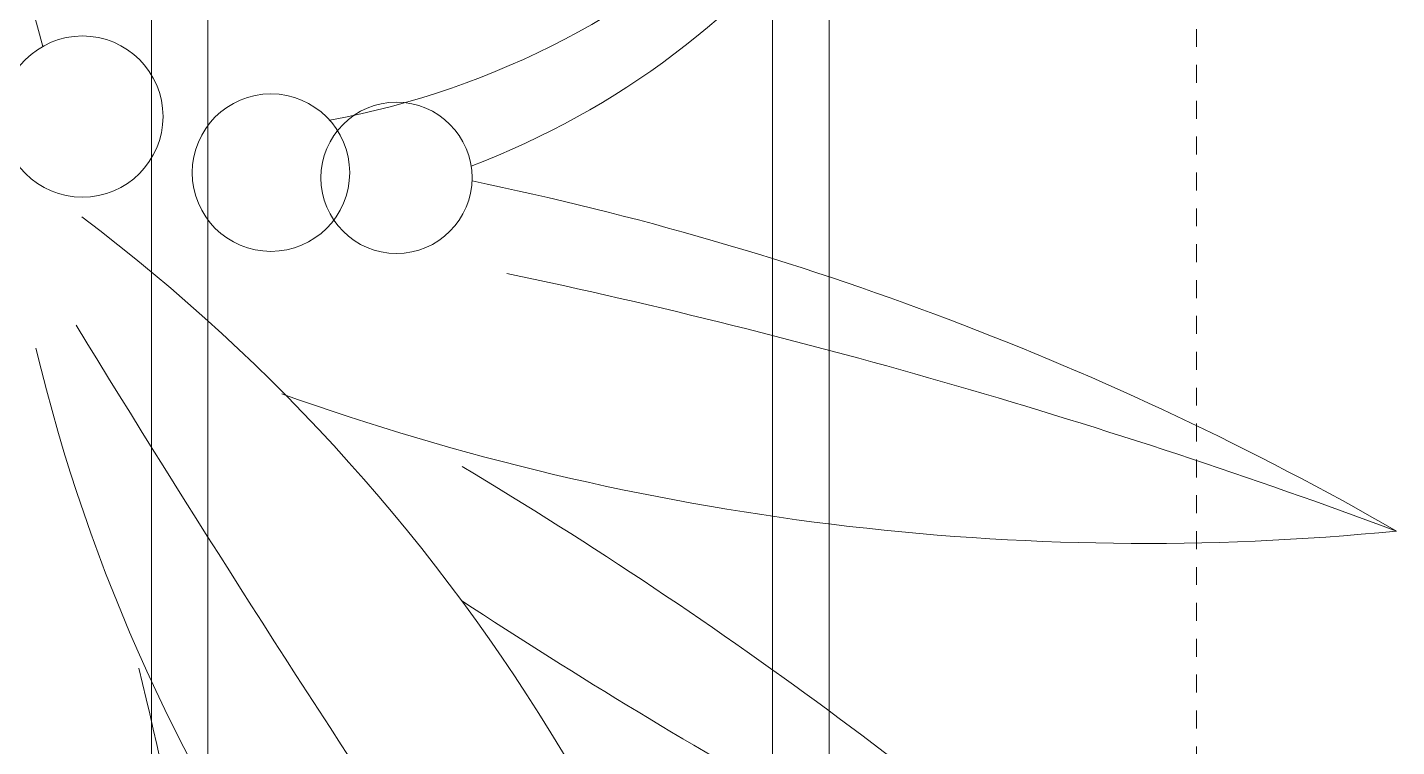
# Model space of a CAD drawing. Header units: millimetres. Extents: x 46079 to 131409, y 40831 to 60403.
# Drawn here: x 119861.4 to 120103.9, y 55010.6 to 55137.9 of the extents above; entities that cross this region are included whole.
import ezdxf

# ---------------------------------------------------------------- set-up
doc = ezdxf.new("R2010")
doc.units = ezdxf.units.MM
doc.linetypes.add('Alignement de la ligne', pattern=[6.35, 3.175, -3.175])
for name, color, linetype, lineweight in [('A-WALL', 113, 'Continuous', 18), ('G-IMPT', 8, 'Continuous', 18), ('G-IMPT-3', 9, 'Alignement de la ligne', 18), ('L-PLNT', 71, 'Continuous', 18), ('M-EQPM-2', 9, 'Alignement de la ligne', 18)]:
    doc.layers.add(name, color=color, linetype=linetype, lineweight=lineweight)

# ---------------------------------------------------------------- blocks, each defined once
blk = doc.blocks.new('TKTC_NAP THAM BE NUOC NGAM_260130 - TKTC_XREF_260130_NAP THAM BE NUOC NGAM_dwg-4013458-TKCS_BỂ NƯỚC NGẦM - MẶT BẰNG NẮP BỂ')
at = {"layer": 'G-IMPT-3', "flags": 128}
for points in [[(-149709.03, 153614.67), (-142334.03, 153614.67), (-142334.03, 149189.67), (-148499.03, 149189.67)], [(-149709.03, 153614.67), (-142334.03, 153614.67), (-142334.03, 149189.67)]]:
    blk.add_lwpolyline(points, dxfattribs=at)
blk = doc.blocks.new('TKTC_NAP THAM BE NUOC NGAM_260130 - NẮP THĂM BỂ NƯỚC NGẦM-2336355-TKCS_BỂ NƯỚC NGẦM - MẶT BẰNG NẮP BỂ')
blk.add_blockref('TKTC_NAP THAM BE NUOC NGAM_260130 - TKTC_XREF_260130_NAP THAM BE NUOC NGAM_dwg-4013458-TKCS_BỂ NƯỚC NGẦM - MẶT BẰNG NẮP BỂ', (150009.03, -139814.67))
blk = doc.blocks.new('CAY DUA VAN PHAT - CAY DUA VAN PHAT_dwg-2253781-TKCS_BỂ NƯỚC NGẦM - MẶT BẰNG NẮP BỂ')
at = {"layer": 'G-IMPT'}
for centre, radius in [((-146.76, 465.48), 28.54), ((-126.9, 398.7), 27.88), ((-125.07, 354.24), 26.78)]:
    blk.add_circle(centre, radius, dxfattribs=at)
for centre, radius, start, end in [((-60.58, 919.83), 454.05, 199.0692, 255.8486), ((-109.01, -621.37), 1134.17, 63.40929, 82.21971), ((-208.71, -123.73), 622.53, 32.2613, 76.62972), ((421.34, 867.87), 667.4, 217.05305, 261.06763), ((-3546.81, -5190.94), 6639.96, 54.408023, 58.453572), ((521.93, 2402.9), 2013.85, 256.40514, 266.49049), ((-904.34, 89.18), 908.72, 354.36811, 19.65628), ((-437.85, 432.23), 297.42, 282.004, 349.47), ((1370.35, 1164.74), 1623.62, 210.89916, 222.23434), ((-1680.14, -787.22), 2038.89, 24.96732, 33.2653), ((-401.04, 430.96), 290.72, 274.943, 339.2141), ((960.91, 550.93), 1107.65, 191.63825, 209.82735), ((2080.78, 773.22), 2219.8, 191.90827, 200.38503)]:
    blk.add_arc(centre, radius, start, end, dxfattribs=at)
blk = doc.blocks.new('CAY DUA VAN PHAT - CAY DUA VAN PHAT_dwg-V50-TKCS_BỂ NƯỚC NGẦM - MẶT BẰNG NẮP BỂ')
at = {"layer": 'G-IMPT'}
for centre, radius in [((-146.76, 465.48), 28.54), ((-126.9, 398.7), 27.88), ((-125.07, 354.24), 26.78)]:
    blk.add_circle(centre, radius, dxfattribs=at)
for centre, radius, start, end in [((-60.58, 919.83), 454.05, 199.0692, 255.8486), ((-109.01, -621.37), 1134.17, 63.40929, 82.21971), ((-208.71, -123.73), 622.53, 32.2613, 76.62972), ((421.34, 867.87), 667.4, 217.05305, 261.06763), ((-3546.81, -5190.94), 6639.96, 54.408023, 58.453572), ((521.93, 2402.9), 2013.85, 256.40514, 266.49049), ((-904.34, 89.18), 908.72, 354.36811, 19.65628), ((-437.85, 432.23), 297.42, 282.004, 349.47), ((1370.35, 1164.74), 1623.62, 210.89916, 222.23434), ((-1680.14, -787.22), 2038.89, 24.96732, 33.2653), ((-401.04, 430.96), 290.72, 274.943, 339.2141), ((960.91, 550.93), 1107.65, 191.63825, 209.82735), ((2080.78, 773.22), 2219.8, 191.90827, 200.38503)]:
    blk.add_arc(centre, radius, start, end, dxfattribs=at)
blk = doc.blocks.new('CAY DUA VAN PHAT - CAY DUA VAN PHAT-V51-TKCS_BỂ NƯỚC NGẦM - MẶT BẰNG NẮP BỂ')
at = {"extrusion": (0, 0, -1), "xscale": 0.5, "yscale": 0.5, "zscale": -0.5, "rotation": 180}
for name in ['CAY DUA VAN PHAT - CAY DUA VAN PHAT_dwg-2253781-TKCS_BỂ NƯỚC NGẦM - MẶT BẰNG NẮP BỂ', 'CAY DUA VAN PHAT - CAY DUA VAN PHAT_dwg-V50-TKCS_BỂ NƯỚC NGẦM - MẶT BẰNG NẮP BỂ']:
    blk.add_blockref(name, (151.82, 370.52), dxfattribs=at)

msp = doc.modelspace()

# ---------------------------------------------------------------- linework, layer by layer
at = {"layer": 'A-WALL'}
for p, q in [((119893.35, 50657.93), (119893.35, 55286.31)), ((119993.35, 55286.31), (119993.35, 50557.93)), ((119883.35, 50667.93), (119883.35, 55276.31)), ((120003.35, 55276.31), (120003.35, 50547.93))]:
    msp.add_line(p, q, dxfattribs=at)

# ---------------------------------------------------------------- block references
at = {"layer": 'L-PLNT', "rotation": 270.0000000000003}
msp.add_blockref('CAY DUA VAN PHAT - CAY DUA VAN PHAT-V51-TKCS_BỂ NƯỚC NGẦM - MẶT BẰNG NẮP BỂ', (119733.35, 54896.94), dxfattribs=at)
at = {"layer": 'M-EQPM-2'}
msp.add_blockref('TKTC_NAP THAM BE NUOC NGAM_260130 - NẮP THĂM BỂ NƯỚC NGẦM-2336355-TKCS_BỂ NƯỚC NGẦM - MẶT BẰNG NẮP BỂ', (112393.42, 44236.94), dxfattribs=at)

doc.saveas('drawing.dxf')
